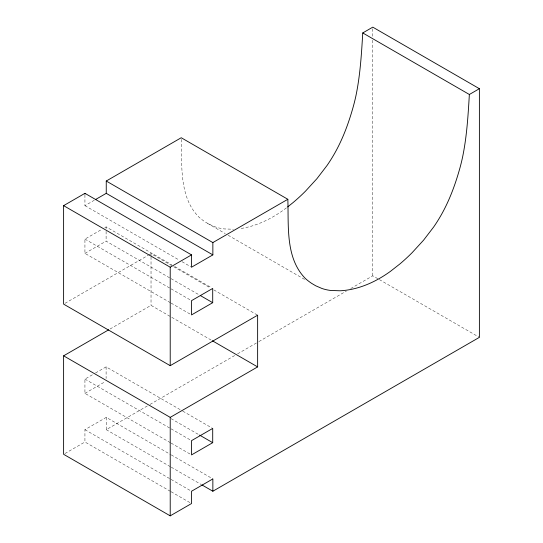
<?xml version="1.0" encoding="UTF-8"?>
<svg xmlns="http://www.w3.org/2000/svg" width="543" height="543" viewBox="0 0 543 543"><rect width="100%" height="100%" fill="white"/><g stroke="black" fill="none" stroke-linecap="round" stroke-linejoin="round"><path stroke-width="0.41" stroke-dasharray="2.71 2.04" d="M181.219 139.341C182.122 165.337 178.939 197.17 199.03 217.2A160.735 92.799 -60 0 0 205.044 221.822L209.109 224.239L215.361 226.933A119.901 69.226 -60 0 0 224.076 228.922L233.402 229.234M286.412 207.888L283.928 209.734A120.987 69.85 -60 0 1 271.71 217.553C262.147 222.874 251.742 226.831 240.888 228.488A149.047 86.052 -60 0 1 239.612 228.671M84.932 194.876L84.932 205.648L94.265 200.265M170.366 302.689L84.932 253.364L84.932 239.103L102.132 229.173M104.779 227.646L106.102 226.886L171.819 264.821M84.932 253.364L106.102 241.146L170.359 278.24M64.977 303.333L148.3 255.23M148.979 254.837L151.029 253.656L172.932 266.301M110.053 329.01L151.029 305.356L211.634 340.346M170.366 442.681L84.932 393.356L84.932 379.095L92.873 374.514M95.52 372.987L106.102 366.878L182.041 410.718M84.932 393.356L104.779 381.899M170.366 491.313L84.932 441.995L84.932 429.683L106.252 417.377L170.509 454.471M64.943 453.534L84.932 441.995M106.252 417.377L106.252 429.683L147.961 405.607M150.044 404.399L234.691 355.536M237.624 353.839L258.196 341.961M258.93 341.54L346.339 291.075M350.744 288.53L372.783 275.803L378.627 279.177M379.353 279.597L479.388 337.352M207.711 223.472L225.236 233.592M228.155 235.275L305.553 279.964M84.932 205.648L179.129 260.029M182.048 261.712L191.536 267.197M174.737 266.511L211.247 287.586M173.665 266.722L210.175 287.804M213.82 289.908L257.633 315.205M171.086 278.661L198.833 294.679M84.932 239.103L170.366 288.428M171.093 288.849L191.536 300.652M171.093 303.109L191.536 314.913M182.774 411.139L212.707 428.42M171.086 418.653L198.833 434.671M84.932 379.095L170.366 428.42M171.093 428.841L191.536 440.644M171.093 443.102L191.536 454.905M171.242 454.891L212.856 478.919M106.252 429.683L170.509 466.783M171.242 467.204L201.175 484.485M84.932 429.683L170.366 479.007M171.093 479.428L191.536 491.232M171.093 491.734L190.81 503.117M372.783 28.786L372.783 36.965M372.783 40.236L372.783 275.803M151.029 253.656L151.029 256.079M151.029 256.887L151.029 305.356M106.102 226.886L106.102 228.664M106.102 231.338L106.102 241.146M106.102 366.878L106.102 378.464"/><path stroke-width="0.81" d="M106.252 181.029L212.856 242.578L212.856 254.884L106.252 193.335L106.252 181.029L181.24 137.739L287.838 199.288C288.761 225.766 285.197 258.271 305.634 278.749A160.735 92.799 -60 0 0 311.648 283.371L315.714 285.788L321.965 288.482A119.901 69.226 -60 0 0 330.68 290.464L340.006 290.783A149.047 86.052 -60 0 0 347.493 290.03C358.346 288.381 368.751 284.423 378.315 279.102A120.987 69.85 -60 0 0 390.532 271.283L399.865 263.973A141.872 81.912 -60 0 0 412.103 252.699L423.554 240.196L433.633 227.042A91.692 52.936 -60 0 0 440.006 217.057C449.088 201.616 455.312 184.688 460.07 167.468A134.739 77.792 -60 0 0 462.602 157.015C466.851 136.442 468.107 115.408 469.362 94.489L479.388 88.699L479.388 337.352L212.856 491.232L201.908 484.906M479.388 88.699L372.783 27.15L362.758 32.94C361.502 53.859 360.247 74.893 355.998 95.466A134.739 77.792 -60 0 1 353.466 105.919C348.708 123.139 342.484 140.074 333.402 155.508A91.692 52.936 -60 0 1 327.029 165.5L316.949 178.654L305.499 191.15A141.872 81.912 -60 0 1 293.261 202.424L287.661 206.937M212.856 491.232L212.856 478.919L191.536 491.232L191.536 503.537L170.217 515.85L63.612 454.301L63.612 355.828L170.217 417.37L257.633 366.905L257.633 315.205L170.217 365.67L63.612 304.128L63.612 205.648L84.932 193.335L191.536 254.884L191.536 267.197L212.856 254.884M95.595 199.491L106.252 193.335M63.612 205.648L170.217 267.197L191.536 254.884M212.856 242.578L287.838 199.288M63.612 355.828L108.688 329.805M212.707 302.689L191.536 314.913L191.536 300.652L212.707 288.428L212.707 302.689L200.292 295.521M212.707 442.681L191.536 454.905L191.536 440.644L212.707 428.42L212.707 442.681L199.566 435.092M362.758 32.94L469.362 94.489M212.361 340.766L257.633 366.905M170.217 267.197L170.217 365.67M170.217 417.37L170.217 515.85M84.932 193.335L84.932 194.109"/></g></svg>
